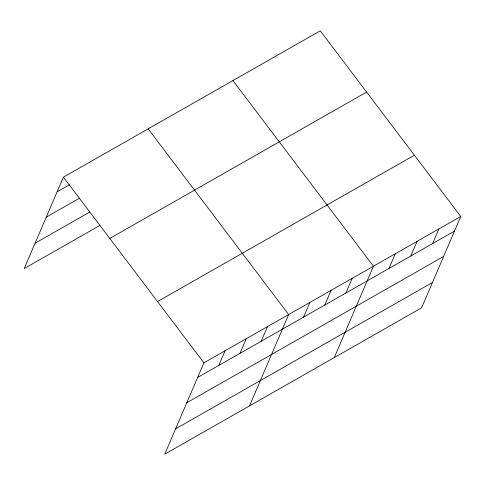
<?xml version="1.0" encoding="UTF-8"?>
<svg xmlns="http://www.w3.org/2000/svg" width="485" height="485" viewBox="0 0 485 485"><rect width="100%" height="100%" fill="white"/><g stroke="black" fill="none" stroke-linecap="round" stroke-linejoin="round"><path stroke-width="0.73" d="M460.75 216.48L203.9 362.841L164.748 454.184L421.598 307.829L460.75 216.48L320.252 30.816L63.402 177.171L24.25 268.52L100.019 225.343M218.82 365.399L225.088 350.764M240.008 353.322L246.283 338.688M261.197 341.252L267.471 326.617M249.508 405.884L288.66 314.541L148.161 128.877M303.58 317.099L309.854 302.464M324.768 305.029L331.043 290.394M345.957 292.952L352.231 278.317M334.268 357.591L373.42 266.241L232.921 80.577M388.982 268.435L395.251 253.8M410.813 255.995L417.088 241.36M432.644 243.555L438.919 228.92M57.127 191.805L69.331 184.858M46.281 217.122L79.667 198.098M35.102 243.203L89.683 212.103M109.768 238.444L366.618 92.083M157.534 301.567L414.384 155.212M197.631 377.475L454.475 231.115M186.78 402.786L443.629 256.432M175.6 428.867L432.45 282.512M63.402 177.171L203.9 362.841"/></g></svg>
